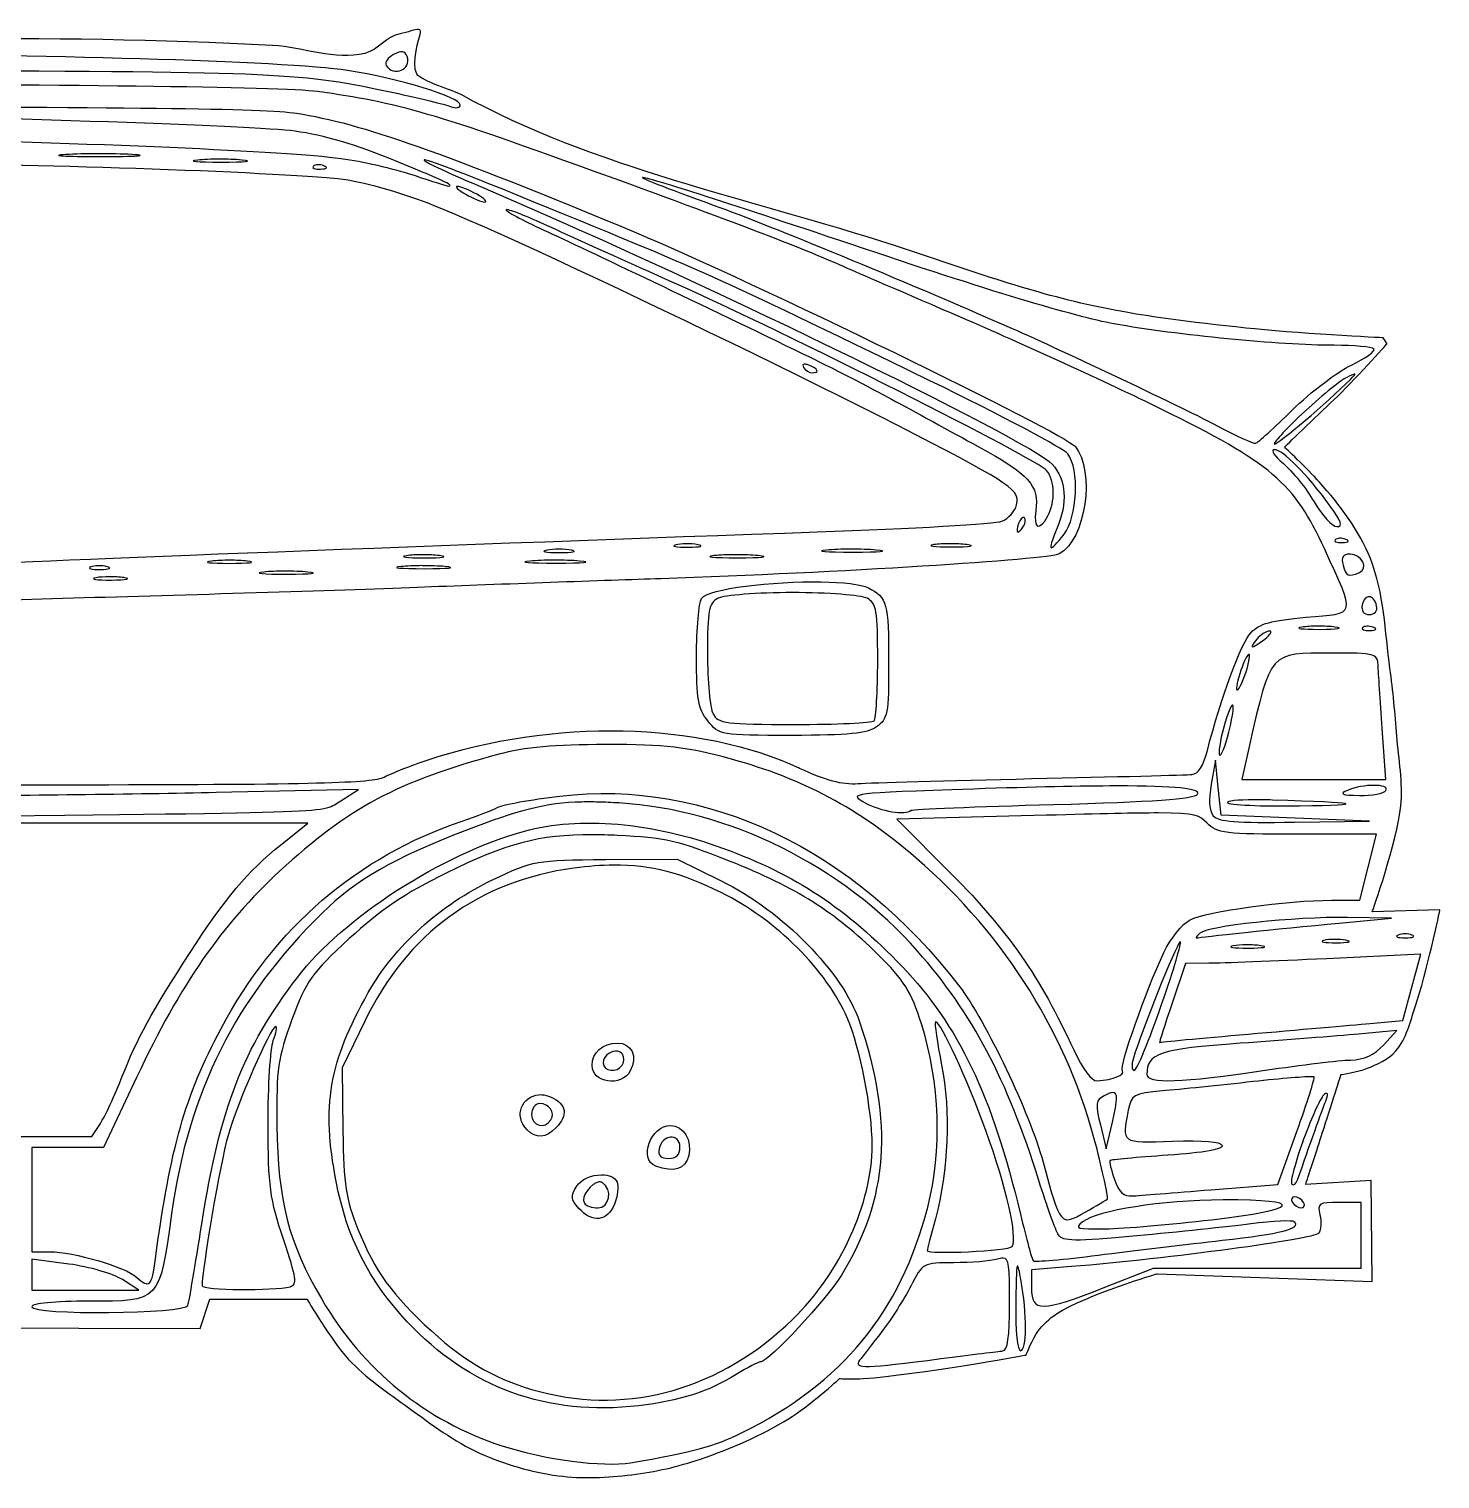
# Model space of a CAD drawing. Extents: x 63 to 304, y 74 to 149.
# Drawn here: x 231.2 to 303.7, y 74.2 to 148.7 of the extents above; entities that cross this region are included whole.
import ezdxf

# ---------------------------------------------------------------- set-up
doc = ezdxf.new("R2010")
doc.units = 0
doc.layers.add('Layer_1', color=7, linetype='CONTINUOUS')

msp = doc.modelspace()

# ---------------------------------------------------------------- linework, layer by layer
at = {"layer": 'Layer_1', "color": 1}
for points in [[(251.246662, 148.690018), (251.246662, 148.690018)], [(301.003755, 132.543819), (300.802023, 132.845885)], [(303.725111, 103.464457), (300.248049, 103.364136)], [(289.211071, 84.767235), (300.248049, 84.364298), (300.197333, 89.55509), (296.821137, 89.353346)], [(129.553764, 83.860486), (134.089713, 83.759614), (133.988841, 82.247631), (240.023921, 81.945013), (240.52773, 83.456996), (245.516781, 83.456996)]]:
    msp.add_lwpolyline(points, dxfattribs=at)
at = {"layer": 'Layer_1', "color": 7}
for points in [[(250.42425, 147.541286), (250.42425, 147.541286)], [(234.788475, 142.306944), (234.788475, 142.306394)], [(234.788475, 142.306944), (234.788475, 142.306944)], [(241.002326, 142.024722), (241.002326, 142.025826), (241.002326, 142.025826)], [(246.07461, 141.739192), (246.07461, 141.739192)], [(251.534396, 141.988341), (251.534396, 141.988341)], [(262.761549, 141.084349), (262.761549, 141.084349)], [(253.248126, 140.624635), (253.248126, 140.624635)], [(255.814031, 139.429601), (255.814031, 139.429048)], [(255.814031, 139.429601), (255.814031, 139.429601)], [(271.051277, 131.48714), (271.051277, 131.48714)], [(299.35617, 130.992148), (299.35617, 130.992148)], [(295.222066, 127.099465), (295.222066, 127.099465)], [(282.349544, 123.620746), (282.349544, 123.620746)], [(264.99728, 122.266963), (264.99728, 122.266963)], [(278.541189, 122.269717), (278.541189, 122.269717)], [(298.567952, 122.548632), (298.567952, 122.548632)], [(251.447856, 121.703068), (251.447856, 121.703068)], [(258.469237, 121.984187), (258.469237, 121.984187)], [(267.531215, 121.703068), (267.531215, 121.704172), (267.531215, 121.704172)], [(273.456228, 121.986944), (273.456228, 121.988048), (273.456228, 121.988048)], [(299.105387, 121.735039), (299.105387, 121.735039)], [(234.796194, 121.134766), (234.796194, 121.134766)], [(241.535904, 121.42195), (241.535904, 121.42195)], [(244.388992, 120.858056), (244.388992, 120.859159), (244.388992, 120.859159)], [(251.444548, 121.140828), (251.444548, 121.141932), (251.444548, 121.141932)], [(258.216228, 121.42195), (258.216228, 121.42305), (258.216228, 121.42305)], [(235.362843, 120.572526), (235.362843, 120.572526)], [(271.929363, 120.309596), (271.929363, 120.309596)], [(270.463681, 119.757279), (270.463681, 119.757279)], [(300.094266, 119.547816), (300.094266, 119.547816)], [(294.964087, 117.782827), (294.964087, 117.782827)], [(297.450069, 118.033629), (297.450069, 118.033629)], [(299.979063, 118.030322), (299.979063, 118.030322)], [(293.893646, 116.575664), (293.893646, 116.575664)], [(298.141288, 116.653938), (298.141288, 116.653938)], [(293.05745, 113.987158), (293.05745, 113.987158)], [(293.941031, 111.926716), (293.540304, 110.162827), (297.241733, 110.162827), (300.94367, 110.162827), (300.758476, 112.773382)], [(260.868126, 111.952621), (260.868126, 111.952621)], [(219.802035, 111.219506), (219.804793, 109.87454), (234.279705, 109.888871)], [(292.190379, 111.150051), (291.972644, 109.918637)], [(296.251189, 107.962924), (300.097003, 108.020802), (296.287003, 108.174591), (292.477003, 108.327829), (292.333691, 109.73894), (292.190379, 111.150051), (292.190379, 111.150051)], [(270.810947, 110.741602), (270.809844, 110.741602)], [(248.168126, 109.650195), (240.855153, 109.483176)], [(247.252004, 109.064805), (248.168126, 109.650195), (248.168126, 109.650195)], [(287.117011, 109.823277), (287.117011, 109.823277)], [(300.334578, 109.855247), (300.334578, 109.855247)], [(259.64112, 108.99921), (259.64112, 108.99921)], [(294.175304, 109.112209), (294.175304, 109.112209)], [(283.487238, 108.316806), (275.818185, 108.113408), (278.669623, 105.258112)], [(289.260686, 108.434766), (289.260686, 108.435869), (289.260686, 108.435869)], [(244.154175, 106.784426), (245.560878, 107.904496), (232.711498, 107.904496), (219.862117, 107.904496), (219.862117, 107.904496)], [(260.195091, 107.315797), (260.195091, 107.315797)], [(298.15729, 103.953385), (299.604215, 103.953385), (300.030879, 105.646718), (300.457514, 107.340051), (296.396703, 107.340051)], [(260.868126, 106.044146), (264.537015, 106.069501), (264.537015, 106.069501)], [(264.537015, 106.069501), (266.794793, 104.951085)], [(261.274371, 105.758063), (261.274371, 105.758063)], [(298.544781, 102.777644), (301.225892, 103.028447), (298.968115, 103.065378), (298.968115, 103.065378)], [(301.931448, 102.22312), (301.931448, 102.22312)], [(290.389575, 101.824041), (290.389011, 101.824041), (290.389011, 101.824041)], [(293.782846, 101.663086), (293.782846, 101.663086)], [(298.299502, 101.943655), (298.299502, 101.943655)], [(291.843669, 100.711687), (290.645889, 100.707279), (289.957973, 98.661168)], [(302.733467, 101.184632), (297.887203, 100.949812)], [(300.111905, 97.621577), (301.820676, 97.777019), (302.277057, 99.480826), (302.733467, 101.184632), (302.733467, 101.184632)], [(248.483972, 97.743945), (247.321459, 95.345057), (247.364453, 92.099501)], [(277.823506, 97.706464), (277.823506, 97.706464)], [(243.909435, 97.461723), (243.909435, 97.461723)], [(301.508115, 97.253364), (299.532559, 97.074218)], [(300.824064, 96.510877), (301.508115, 97.253364), (301.508115, 97.253364)], [(261.34713, 96.196685), (261.34713, 96.196685)], [(261.459029, 96.615057), (261.459029, 96.615057)], [(236.759623, 94.851718), (235.059674, 91.253385), (233.218064, 91.253385), (231.375904, 91.253385), (231.375904, 88.572274), (231.375904, 85.891162), (232.312419, 85.891162)], [(297.183849, 94.886996), (297.183849, 94.886996)], [(257.576819, 93.962608), (257.576819, 93.962608)], [(286.894309, 94.068441), (286.893209, 94.068441), (286.893209, 94.068441)], [(297.896009, 94.029856), (297.896009, 94.029856)], [(257.464921, 93.510612), (257.464921, 93.510612)], [(218.853946, 92.59394), (218.773468, 91.817829), (226.620569, 91.817829), (234.467117, 91.817829), (234.900924, 92.479841)], [(264.200222, 92.381723), (264.200222, 92.381723)], [(286.275283, 92.418655), (286.579575, 91.185036), (286.894309, 92.559216)], [(264.193056, 91.773732), (264.193056, 91.773182)], [(264.193056, 91.773732), (264.193056, 91.773732)], [(291.957771, 89.077186), (295.389621, 89.350592), (296.366929, 92.065877)], [(260.53078, 89.479576), (260.53078, 89.479576)], [(260.642678, 89.845581), (260.642678, 89.845581)], [(296.253391, 88.712834), (296.253391, 88.712834)], [(286.507354, 84.066641), (289.003807, 85.043945), (294.339021, 85.043945), (299.67367, 85.043945), (299.67367, 86.737279), (299.67367, 88.430612), (298.539278, 88.430612), (298.539278, 88.430612)], [(292.59167, 88.554084), (292.59167, 88.554084)], [(231.375904, 85.511926), (231.375904, 84.713768), (231.375904, 83.915057), (234.12757, 83.920018), (236.879237, 83.92498), (236.03257, 84.46517)], [(233.280904, 85.25892), (231.375904, 85.511926), (231.375904, 85.511926)], [(281.266397, 85.561535), (281.266397, 85.561535)], [(282.028728, 85.161353), (282.028728, 85.161353)], [(284.786448, 85.128832), (282.740337, 84.962917), (282.740337, 84.015378)]]:
    msp.add_lwpolyline(points, dxfattribs=at)
at = {"layer": 'Layer_1', "color": 1}
for points in [[(243.752892, 147.864298), (232.127473, 148.490126), (220.435091, 148.129226), (208.77773, 147.96517)], [(250.304636, 148.468979), (249.57033, 148.337435), (249.21541, 147.637832), (248.490587, 147.461358)], [(251.246662, 148.690018), (251.068041, 148.713284), (250.690775, 148.53816), (250.304636, 148.468979)], [(251.161225, 146.403025), (250.85097, 146.931824), (251.31281, 148.368107), (251.31281, 148.368107)], [(251.31281, 148.368107), (251.389839, 148.590518), (251.353836, 148.676057), (251.246662, 148.690018)], [(248.490587, 147.461358), (246.939381, 147.083688), (245.3471, 147.778474), (243.752892, 147.864298)], [(253.429476, 145.344691), (253.052924, 145.552858), (251.37896, 146.031931), (251.161225, 146.403025)], [(275.704636, 137.58358), (268.231448, 140.02833), (260.310901, 141.540562), (253.429476, 145.344691)], [(285.582399, 134.559614), (282.223531, 135.31803), (278.977378, 136.512942), (275.704636, 137.58358)], [(293.746467, 133.350247), (291.011706, 133.650052), (288.265966, 133.953683), (285.582399, 134.559614)], [(300.802023, 132.845885), (300.802023, 132.845885), (296.090266, 133.093284), (293.746467, 133.350247)], [(298.282399, 129.670885), (299.245821, 130.571794), (301.003755, 132.543819), (301.003755, 132.543819)], [(295.733594, 127.233964), (295.733594, 127.233964), (297.358629, 128.807059), (298.282399, 129.670885)], [(297.526693, 125.437551), (296.897817, 126.139015), (295.733594, 127.233964), (295.733594, 127.233964)], [(300.147183, 121.506836), (299.559624, 122.967929), (298.577942, 124.264974), (297.526693, 125.437551)], [(301.154801, 115.862392), (300.890161, 117.755228), (300.860302, 119.733606), (300.147183, 121.506836)], [(301.507578, 112.384774), (301.415997, 113.546259), (301.316119, 114.708526), (301.154801, 115.862392)], [(301.709311, 108.806836), (301.832162, 109.995105), (301.601474, 111.193852), (301.507578, 112.384774)], [(300.248049, 103.364136), (300.248049, 103.364136), (301.516101, 106.938243), (301.709311, 108.806836)], [(302.465582, 98.525568), (303.016056, 100.132937), (303.725111, 103.464457), (303.725111, 103.464457)], [(301.457399, 96.207708), (302.013179, 96.841071), (302.192588, 97.728404), (302.465582, 98.525568)], [(299.945422, 95.300409), (300.490421, 95.520373), (301.069795, 95.765946), (301.457399, 96.207708)], [(297.627023, 91.822791), (297.967326, 92.879741), (298.635177, 94.997791), (298.635177, 94.997791)], [(298.635177, 94.997791), (298.635177, 94.997791), (299.529737, 95.132656), (299.945422, 95.300409)], [(296.821137, 89.353346), (296.821137, 89.353346), (297.361621, 90.998532), (297.627023, 91.822791)], [(284.020271, 82.701281), (285.589568, 83.704073), (289.211071, 84.767235), (289.211071, 84.767235)], [(245.516781, 83.456996), (245.516781, 83.456996), (246.787619, 81.295264), (247.633447, 80.382868)], [(283.062804, 81.793979), (283.324678, 82.147152), (283.64977, 82.464525), (284.020271, 82.701281)], [(282.457578, 80.584614), (282.457578, 80.584614), (282.794326, 81.431888), (283.062804, 81.793979)], [(274.091781, 79.375247), (276.902141, 79.577346), (282.457578, 80.584614), (282.457578, 80.584614)], [(247.633447, 80.382868), (248.543103, 79.401637), (249.672099, 78.644624), (250.758285, 77.863264)], [(270.261935, 77.308742), (271.211711, 77.887891), (272.882413, 79.375247), (272.882413, 79.375247)], [(272.882413, 79.375247), (272.882413, 79.375247), (273.689645, 79.346319), (274.091781, 79.375247)], [(250.758285, 77.863264), (251.923442, 77.02512), (253.078866, 76.135657), (254.386935, 75.544853)], [(265.725986, 75.242235), (267.299835, 75.77445), (268.843446, 76.443788), (270.261935, 77.308742)], [(254.386935, 75.544853), (255.661329, 74.969261), (257.032579, 74.571517), (258.418524, 74.385645)], [(262.198208, 74.436358), (263.395928, 74.579586), (264.583299, 74.855816), (265.725986, 75.242235)], [(258.418524, 74.385645), (259.667378, 74.218175), (260.947092, 74.286752), (262.198208, 74.436358)]]:
    msp.add_open_spline(points, degree=3, dxfattribs=at)
at = {"layer": 'Layer_1', "color": 7}
for points in [[(250.42425, 147.541286), (250.315865, 147.556777), (250.170419, 147.508376), (249.966189, 147.399072)], [(250.660171, 147.299853), (250.603924, 147.44644), (250.532634, 147.525764), (250.42425, 147.541286)], [(247.603681, 146.580517), (244.426088, 147.072148), (231.113587, 147.407397), (221.328352, 147.41671)], [(249.966189, 147.399072), (249.666921, 147.23891), (249.496927, 146.987572), (249.588056, 146.840139)], [(249.588056, 146.840139), (249.964259, 146.231442), (250.913917, 146.638635), (250.660171, 147.299853)], [(225.506562, 146.585478), (244.262853, 146.518394), (245.187952, 146.475454), (249.963435, 145.44777)], [(253.389237, 144.810563), (253.389237, 145.207424), (250.227727, 146.174512), (247.603681, 146.580517)], [(246.048152, 145.500134), (244.304159, 145.738922), (231.967817, 145.862459), (219.021516, 145.866692)], [(261.007583, 141.133408), (252.019567, 144.401033), (250.202801, 144.931202), (246.048152, 145.500134)], [(249.963435, 145.44777), (251.304188, 145.159226), (252.623709, 144.83596), (252.895348, 144.729534)], [(218.392028, 144.708037), (236.24391, 144.721556), (243.390002, 144.634651), (244.983203, 144.383925)], [(252.895348, 144.729534), (253.166987, 144.62308), (253.389237, 144.659687), (253.389237, 144.810563)], [(244.64586, 143.493711), (242.267997, 143.755303), (225.279875, 144.31447), (219.734237, 144.31447)], [(244.983203, 144.383925), (248.329625, 143.857211), (252.505246, 142.385659), (262.559805, 138.189918)], [(224.249793, 143.090221), (235.633706, 142.830915), (245.134192, 142.398523), (247.497295, 142.031888)], [(249.72586, 142.068819), (247.751574, 142.864178), (246.062644, 143.33784), (244.64586, 143.493711)], [(234.788475, 142.306394), (234.174642, 142.306338), (233.571999, 142.291891), (233.128769, 142.263951)], [(236.515436, 142.264501), (236.027332, 142.292554), (235.402309, 142.307001), (234.788475, 142.306944)], [(247.520448, 140.959223), (244.928494, 141.326281), (230.860303, 141.797988), (225.675785, 141.770612)], [(233.128769, 142.263951), (232.242334, 142.208127), (233.041015, 142.163076), (234.903681, 142.163076)], [(234.903681, 142.163076), (236.766348, 142.16364), (237.49167, 142.209242), (236.515436, 142.264501)], [(239.905407, 141.980075), (239.327416, 141.919425), (239.870793, 141.872034), (241.11257, 141.872034)], [(241.002326, 142.025826), (240.593104, 142.025374), (240.194389, 142.010414), (239.905407, 141.980075)], [(242.163185, 141.982279), (241.831277, 142.011715), (241.411548, 142.024722), (241.002326, 142.024722)], [(241.11257, 141.872034), (242.354348, 141.873079), (242.826972, 141.922673), (242.163185, 141.982279)], [(245.845855, 141.662575), (245.752072, 141.568792), (245.918781, 141.502162), (246.216271, 141.514298)], [(246.07461, 141.739192), (245.976566, 141.735128), (245.892746, 141.709452), (245.845855, 141.662575)], [(246.386598, 141.684072), (246.28473, 141.724824), (246.172654, 141.743143), (246.07461, 141.739192)], [(246.216271, 141.514298), (246.54506, 141.527845), (246.611727, 141.593986), (246.386598, 141.684072)], [(247.497295, 142.031888), (248.6029, 141.860353), (250.210198, 141.478007), (251.06917, 141.182464)], [(252.77463, 140.645581), (253.149139, 140.645581), (252.457122, 140.96852), (249.72586, 142.068819)], [(251.534396, 141.988341), (251.4775, 141.931473), (252.601992, 141.391497), (254.033056, 140.787796)], [(256.111688, 140.261937), (253.650964, 141.268539), (251.591264, 142.045237), (251.534396, 141.988341)], [(252.02112, 139.649534), (250.5703, 140.224873), (248.545113, 140.814105), (247.520448, 140.959223)], [(251.06917, 141.182464), (251.92817, 140.886924), (252.695439, 140.645581), (252.77463, 140.645581)], [(273.28425, 136.415005), (271.175457, 137.366941), (267.811478, 138.659843), (261.007583, 141.133408)], [(262.761549, 141.084349), (262.617463, 141.073907), (263.777543, 140.614909), (266.43595, 139.651741)], [(273.451269, 137.653585), (266.864236, 139.873066), (263.001692, 141.101847), (262.761549, 141.084349)], [(253.248126, 140.624635), (253.092904, 140.624635), (253.283404, 140.443524), (253.671459, 140.221698)], [(254.235904, 140.221698), (253.847848, 140.443524), (253.403348, 140.624635), (253.248126, 140.624635)], [(253.671459, 140.221698), (254.059515, 139.999871), (254.504015, 139.818207), (254.659237, 139.818207)], [(254.033056, 140.787796), (264.786144, 136.251582), (282.705765, 127.56376), (283.79867, 126.356981)], [(254.659237, 139.818207), (254.814459, 139.818207), (254.623959, 139.999871), (254.235904, 140.221698)], [(277.487267, 130.657009), (265.933484, 136.268236), (266.537567, 135.996995), (256.111688, 140.261937)], [(280.952755, 125.612286), (277.86468, 127.579742), (257.316286, 137.549632), (252.02112, 139.649534)], [(255.747336, 139.429048), (255.688211, 139.369923), (256.561903, 138.898262), (257.689268, 138.380638)], [(255.814031, 139.429048), (255.777289, 139.436386), (255.75473, 139.436386), (255.747336, 139.429048)], [(258.078974, 138.509622), (257.008472, 139.003906), (256.071226, 139.382273), (255.814031, 139.429601)], [(266.43595, 139.651741), (269.401315, 138.57735), (275.849441, 135.913787), (281.75257, 133.324342)], [(257.689268, 138.380638), (259.734702, 137.441459), (266.218862, 134.346994), (271.028126, 132.014653)], [(264.395904, 135.660941), (262.145181, 136.662887), (259.302411, 137.944726), (258.078974, 138.509622)], [(262.559805, 138.189918), (268.131013, 135.865084), (284.446624, 127.919289), (284.974972, 127.27365)], [(286.968731, 133.566325), (285.009855, 133.916901), (280.44276, 135.297848), (273.451269, 137.653585)], [(279.210916, 133.856813), (276.261694, 135.123793), (273.594694, 136.274854), (273.28425, 136.415005)], [(283.516448, 126.030658), (283.087611, 126.577975), (270.061345, 133.138834), (264.395904, 135.660941)], [(289.370922, 129.2018), (286.732144, 130.495027), (282.160139, 132.589861), (279.210916, 133.856813)], [(298.286266, 132.463341), (295.472454, 132.467772), (290.27821, 132.974053), (286.968731, 133.566325)], [(281.75257, 133.324342), (284.270151, 132.220003), (290.841074, 129.101987), (292.272505, 128.332536)], [(271.028126, 132.014653), (272.425126, 131.33715), (274.457126, 130.295363), (275.543681, 129.7001)], [(300.327974, 132.276479), (300.226685, 132.377768), (299.308164, 132.460519), (298.286266, 132.463341)], [(299.175943, 131.450759), (299.911075, 131.803706), (300.429292, 132.175161), (300.327974, 132.276479)], [(271.051277, 131.48714), (270.985863, 131.474022), (270.974704, 131.419472), (271.03033, 131.329493)], [(271.03033, 131.329493), (271.125157, 131.176049), (271.321945, 131.050576), (271.467995, 131.050576)], [(271.13451, 131.486036), (271.101213, 131.491004), (271.073081, 131.491512), (271.051277, 131.48714)], [(271.295464, 131.440285), (271.232669, 131.464303), (271.178906, 131.479545), (271.13451, 131.486036)], [(271.467995, 131.050576), (271.873971, 131.050576), (271.784385, 131.252664), (271.295464, 131.440285)], [(296.145892, 129.143925), (297.077226, 130.059595), (298.440811, 131.09784), (299.175943, 131.450759)], [(284.604019, 126.888351), (284.397235, 127.160781), (281.194905, 128.856346), (277.487267, 130.657009)], [(295.225368, 127.39161), (295.408361, 127.382579), (297.93075, 129.528975), (299.109226, 130.696698)], [(298.903627, 130.794262), (298.557594, 130.617167), (297.541594, 129.781541), (296.645849, 128.937217)], [(299.35617, 130.992148), (299.327496, 131.005722), (299.182378, 130.936897), (298.903627, 130.794262)], [(299.109226, 130.696698), (299.296791, 130.882541), (299.384816, 130.978601), (299.35617, 130.992148)], [(275.543681, 129.7001), (276.630237, 129.104865), (278.632017, 128.011472), (279.991989, 127.269792)], [(297.783571, 122.019465), (296.262591, 125.369527), (295.012347, 126.437039), (289.370922, 129.2018)], [(294.248061, 127.430195), (294.360583, 127.457289), (295.214559, 128.228227), (296.145892, 129.143925)], [(296.645849, 128.937217), (295.750076, 128.092893), (295.110588, 127.397255), (295.225368, 127.39161)], [(292.272505, 128.332536), (293.246539, 127.808986), (294.135539, 127.403102), (294.248061, 127.430195)], [(279.991989, 127.269792), (282.630185, 125.831023), (283.147132, 125.254316), (282.957535, 123.9625)], [(284.974972, 127.27365), (286.035846, 125.977205), (285.520451, 122.470637), (284.162483, 121.743858)], [(284.413294, 122.761952), (285.098529, 123.633087), (285.211841, 126.087546), (284.604019, 126.888351)], [(295.222066, 127.099465), (295.007775, 127.099465), (295.212386, 126.779744), (295.676811, 126.388951)], [(298.081767, 124.206687), (296.870695, 125.862936), (295.648306, 127.099465), (295.222066, 127.099465)], [(283.577097, 123.694059), (283.972491, 124.432832), (283.9452, 125.483432), (283.516448, 126.030658)], [(283.79867, 126.356981), (284.533774, 125.545281), (284.610793, 124.400052), (284.024674, 122.997323)], [(295.676811, 126.388951), (296.141236, 125.998158), (296.854919, 125.109158), (297.262674, 124.413395)], [(281.971953, 124.263465), (282.096074, 124.738191), (281.883806, 125.019112), (280.952755, 125.612286)], [(297.262674, 124.413395), (297.6704, 123.717633), (298.195955, 123.148354), (298.430143, 123.148354)], [(281.219546, 123.425064), (281.547262, 123.556241), (281.885706, 123.933688), (281.971953, 124.263465)], [(282.957535, 123.9625), (282.820742, 123.030461), (283.146426, 122.88933), (283.577097, 123.694059)], [(298.430143, 123.148354), (298.747868, 123.148354), (298.659166, 123.417029), (298.081767, 124.206687)], [(271.733681, 122.876055), (276.623181, 123.046997), (280.891857, 123.293859), (281.219546, 123.425064)], [(282.078337, 123.301592), (281.887498, 122.80426), (282.050309, 122.716811), (282.328603, 123.167096)], [(282.349544, 123.620746), (282.272723, 123.641094), (282.158767, 123.51117), (282.078337, 123.301592)], [(282.328603, 123.167096), (282.430937, 123.33262), (282.453825, 123.528586), (282.379854, 123.602557)], [(282.379854, 123.602557), (282.37071, 123.611588), (282.36055, 123.617924), (282.349544, 123.620746)], [(284.024674, 122.997323), (283.534962, 121.825282), (283.630776, 121.767119), (284.413294, 122.761952)], [(228.373985, 121.216895), (229.925643, 121.334413), (254.080063, 122.258891), (271.733681, 122.876055)], [(264.463152, 122.211842), (264.193319, 122.141201), (264.48057, 122.086366), (265.101459, 122.08947)], [(264.99728, 122.266963), (264.792669, 122.265947), (264.598068, 122.247145), (264.463152, 122.211842)], [(265.59204, 122.217904), (265.416512, 122.251714), (265.201891, 122.266963), (264.99728, 122.266963)], [(265.101459, 122.08947), (265.722348, 122.092603), (265.943125, 122.150396), (265.59204, 122.217904)], [(277.725942, 122.220658), (277.301847, 122.15623), (277.716793, 122.103736), (278.648126, 122.106559)], [(278.541189, 122.269717), (278.234272, 122.269209), (277.937976, 122.252834), (277.725942, 122.220658)], [(279.419275, 122.223416), (279.165642, 122.254771), (278.848106, 122.269717), (278.541189, 122.269717)], [(278.648126, 122.106559), (279.579459, 122.108139), (279.926513, 122.160593), (279.419275, 122.223416)], [(298.339182, 122.472014), (298.2454, 122.378231), (298.412109, 122.311602), (298.709599, 122.323737)], [(298.567952, 122.548632), (298.469908, 122.544568), (298.386088, 122.518891), (298.339182, 122.472014)], [(298.87992, 122.494064), (298.778038, 122.534814), (298.665996, 122.552583), (298.567952, 122.548632)], [(298.709599, 122.323737), (299.038388, 122.337284), (299.105049, 122.403976), (298.87992, 122.494064)], [(250.632609, 121.65401), (250.208513, 121.589578), (250.623459, 121.537088), (251.554793, 121.53991)], [(251.447856, 121.703068), (251.140939, 121.70256), (250.844642, 121.686211), (250.632609, 121.65401)], [(252.325942, 121.656767), (252.072309, 121.688122), (251.754772, 121.703068), (251.447856, 121.703068)], [(251.554793, 121.53991), (252.486126, 121.541491), (252.83318, 121.593973), (252.325942, 121.656767)], [(257.834237, 121.934028), (257.484987, 121.866746), (257.770737, 121.811659), (258.469237, 121.811659)], [(258.469237, 121.984187), (258.239051, 121.984187), (258.008862, 121.967669), (257.834237, 121.934028)], [(259.104237, 121.934028), (258.929612, 121.967556), (258.699426, 121.984187), (258.469237, 121.984187)], [(258.469237, 121.811659), (259.167737, 121.811659), (259.453487, 121.866746), (259.104237, 121.934028)], [(284.162483, 121.743858), (283.603796, 121.444872), (272.770154, 120.771825), (263.688694, 120.471654)], [(266.434296, 121.657868), (265.856305, 121.597218), (266.399681, 121.54928), (267.641459, 121.54928)], [(267.531215, 121.704172), (267.121992, 121.70372), (266.723277, 121.688178), (266.434296, 121.657868)], [(268.692074, 121.659522), (268.360166, 121.688957), (267.940437, 121.703068), (267.531215, 121.703068)], [(267.641459, 121.54928), (268.883237, 121.550324), (269.35586, 121.599916), (268.692074, 121.659522)], [(272.218751, 121.943398), (271.563741, 121.884216), (272.171126, 121.837014), (273.568126, 121.837014)], [(273.456228, 121.988048), (272.995853, 121.987625), (272.546256, 121.973003), (272.218751, 121.943398)], [(274.758751, 121.945051), (274.387756, 121.973669), (273.916603, 121.986944), (273.456228, 121.986944)], [(273.568126, 121.837014), (274.965126, 121.837889), (275.500741, 121.886716), (274.758751, 121.945051)], [(296.841542, 118.491137), (299.478655, 118.724563), (299.404825, 118.448507), (297.783571, 122.019465)], [(299.105387, 121.735039), (298.73641, 121.735039), (298.638197, 121.580607), (298.745441, 121.170594)], [(299.587141, 120.7875), (300.079731, 120.987878), (299.699917, 121.735039), (299.105387, 121.735039)], [(234.404281, 121.074684), (234.213188, 120.997355), (234.438015, 120.938401), (234.903681, 120.944046)], [(234.796194, 121.134766), (234.642736, 121.132875), (234.499813, 121.11332), (234.404281, 121.074684)], [(235.250947, 121.085157), (235.113646, 121.120915), (234.949653, 121.137588), (234.796194, 121.134766)], [(234.903681, 120.944046), (235.369348, 120.949803), (235.525521, 121.013614), (235.250947, 121.085157)], [(240.618681, 121.375095), (240.114209, 121.312498), (240.526959, 121.260993), (241.535904, 121.260993)], [(241.535904, 121.42195), (241.203412, 121.42195), (240.870918, 121.406394), (240.618681, 121.375095)], [(242.453126, 121.375095), (242.20089, 121.406422), (241.868398, 121.42195), (241.535904, 121.42195)], [(241.535904, 121.260993), (242.544848, 121.260993), (242.957598, 121.312498), (242.453126, 121.375095)], [(243.292074, 120.813408), (242.714083, 120.752758), (243.257459, 120.704267), (244.499237, 120.704267)], [(244.388992, 120.859159), (243.97977, 120.858707), (243.581055, 120.843719), (243.292074, 120.813408)], [(245.549852, 120.814509), (245.217944, 120.843944), (244.798215, 120.858056), (244.388992, 120.858056)], [(244.499237, 120.704267), (245.741015, 120.705311), (246.213638, 120.754903), (245.549852, 120.814509)], [(250.347629, 121.09563), (249.769638, 121.034981), (250.313015, 120.98704), (251.554793, 120.98704)], [(251.444548, 121.141932), (251.035326, 121.14148), (250.636611, 121.125941), (250.347629, 121.09563)], [(252.605407, 121.097284), (252.2735, 121.12672), (251.85377, 121.140828), (251.444548, 121.140828)], [(251.554793, 120.98704), (252.79657, 120.988084), (253.269194, 121.037679), (252.605407, 121.097284)], [(256.978751, 121.378403), (256.323741, 121.319221), (256.931126, 121.272569), (258.328126, 121.272569)], [(258.216228, 121.42305), (257.755853, 121.422599), (257.306256, 121.40798), (256.978751, 121.378403)], [(259.518751, 121.380057), (259.147756, 121.408702), (258.676603, 121.42195), (258.216228, 121.42195)], [(258.328126, 121.272569), (259.725126, 121.273416), (260.260741, 121.321721), (259.518751, 121.380057)], [(298.745441, 121.170594), (298.896261, 120.593845), (298.997212, 120.547498), (299.587141, 120.7875)], [(251.553139, 120.03454), (247.672583, 119.886599), (239.798583, 119.638731), (234.055361, 119.483876)], [(234.688157, 120.521263), (234.341052, 120.454263), (234.692015, 120.40048), (235.468126, 120.403302)], [(235.362843, 120.572526), (235.107076, 120.57182), (234.861723, 120.554763), (234.688157, 120.521263)], [(236.099268, 120.525121), (235.884779, 120.557576), (235.618604, 120.572526), (235.362843, 120.572526)], [(235.468126, 120.403302), (236.244237, 120.405419), (236.528274, 120.460238), (236.099268, 120.525121)], [(263.688694, 120.471654), (260.894697, 120.379282), (255.433694, 120.182452), (251.553139, 120.03454)], [(265.790477, 119.460175), (266.115997, 119.974607), (269.469065, 120.340048), (271.929363, 120.309596)], [(271.929363, 120.309596), (273.04768, 120.295767), (273.98196, 120.199809), (274.362977, 119.999262)], [(274.362977, 119.999262), (275.325157, 119.492814), (275.393644, 119.239443), (275.398159, 116.177135)], [(234.055361, 119.483876), (228.312139, 119.328992), (222.674019, 119.125237), (221.525685, 119.030777)], [(265.529201, 116.481407), (265.531571, 117.896272), (265.64914, 119.236765), (265.790477, 119.460175)], [(266.634939, 119.465134), (266.15708, 119.209412), (266.089237, 118.854557), (266.089237, 116.623619)], [(270.463681, 119.757279), (268.658221, 119.757279), (266.935167, 119.625831), (266.634939, 119.465134)], [(274.292421, 119.465134), (273.992193, 119.625831), (272.269142, 119.757279), (270.463681, 119.757279)], [(274.838126, 116.266433), (274.838126, 118.851024), (274.777871, 119.205348), (274.292421, 119.465134)], [(300.094266, 119.547816), (299.938761, 119.559444), (299.784442, 119.420291), (299.727151, 119.122829)], [(300.470186, 119.067158), (300.406375, 119.37368), (300.249742, 119.536245), (300.094266, 119.547816)], [(294.018219, 117.711168), (294.434469, 118.157954), (295.073956, 118.334673), (296.841542, 118.491137)], [(299.727151, 119.122829), (299.667659, 118.813909), (299.806315, 118.62894), (300.097003, 118.62894)], [(300.097003, 118.62894), (300.368134, 118.62894), (300.523441, 118.811493), (300.470186, 119.067158)], [(291.774214, 111.647798), (292.468452, 114.347367), (293.512477, 117.168313), (294.018219, 117.711168)], [(294.964087, 117.782827), (294.798197, 117.782827), (294.504685, 117.592327), (294.311448, 117.359493)], [(294.718243, 117.368313), (295.019572, 117.596207), (295.129977, 117.782827), (294.964087, 117.782827)], [(296.634842, 117.98457), (296.210747, 117.920167), (296.62567, 117.867095), (297.557003, 117.869918)], [(297.450069, 118.033629), (297.143153, 118.033121), (296.846876, 118.016744), (296.634842, 117.98457)], [(298.328176, 117.987325), (298.074543, 118.018683), (297.756986, 118.033629), (297.450069, 118.033629)], [(297.557003, 117.869918), (298.488337, 117.871498), (298.835414, 117.924502), (298.328176, 117.987325)], [(299.750293, 117.953151), (299.656511, 117.859368), (299.82322, 117.792738), (300.12071, 117.804874)], [(299.979063, 118.030322), (299.881019, 118.026286), (299.797199, 118.000056), (299.750293, 117.953151)], [(300.291031, 117.975751), (300.189149, 118.016504), (300.077107, 118.034273), (299.979063, 118.030322)], [(300.12071, 117.804874), (300.449499, 117.818421), (300.51616, 117.885666), (300.291031, 117.975751)], [(294.311448, 117.359493), (293.871971, 116.829932), (294.010317, 116.832853), (294.718243, 117.368313)], [(266.10963, 113.165296), (265.614105, 113.795244), (265.525532, 114.302143), (265.529201, 116.481407)], [(266.089237, 116.623619), (266.089237, 115.221877), (266.220682, 113.829876), (266.381379, 113.529648)], [(274.65016, 113.171358), (274.753651, 113.274849), (274.838126, 114.667926), (274.838126, 116.266433)], [(293.893646, 116.575664), (293.814144, 116.54064), (293.648367, 116.211727), (293.496221, 115.775298)], [(293.715592, 115.555916), (293.889469, 116.054687), (293.982123, 116.511989), (293.921755, 116.572356)], [(293.921755, 116.572356), (293.914135, 116.579976), (293.904935, 116.580744), (293.893646, 116.575664)], [(298.141288, 116.653938), (294.961349, 116.653938), (295.032977, 116.734174), (293.941031, 111.926716)], [(300.546809, 116.018938), (300.521522, 116.625151), (300.412133, 116.653938), (298.141288, 116.653938)], [(275.398159, 116.177135), (275.402138, 113.521762), (275.354265, 113.266549), (274.775286, 112.861024)], [(293.496221, 115.775298), (293.322344, 115.276555), (293.229126, 114.819225), (293.289493, 114.758858)], [(293.289493, 114.758858), (293.34986, 114.698491), (293.541715, 115.057173), (293.715592, 115.555916)], [(300.758476, 112.773382), (300.65665, 114.209216), (300.561485, 115.669688), (300.546809, 116.018938)], [(293.05745, 113.987158), (292.981052, 113.94632), (292.823234, 113.576615), (292.618115, 112.843938)], [(292.876658, 112.585417), (293.1192, 113.548613), (293.155663, 114.039651), (293.05745, 113.987158)], [(251.692046, 111.152258), (258.156543, 113.29943), (265.690223, 113.137867), (270.810947, 110.741602)], [(266.381379, 113.529648), (266.648559, 113.030425), (267.006696, 112.983945), (270.567861, 112.983945)], [(270.421238, 112.421705), (266.731352, 112.421705), (266.688779, 112.429035), (266.10963, 113.165296)], [(274.775286, 112.861024), (274.284474, 112.517249), (273.33744, 112.421705), (270.421238, 112.421705)], [(270.567861, 112.983945), (272.709645, 112.983945), (274.546698, 113.067867), (274.65016, 113.171358)], [(292.618115, 112.843938), (292.420079, 112.136548), (292.322967, 111.493191), (292.402045, 111.414084)], [(292.402045, 111.414084), (292.481152, 111.334977), (292.694512, 111.862081), (292.876658, 112.585417)], [(260.868126, 111.952621), (258.264682, 111.950024), (256.666514, 111.8047), (255.364793, 111.45322)], [(267.318447, 111.19911), (264.962089, 111.840432), (263.97618, 111.955725), (260.868126, 111.952621)], [(255.364793, 111.45322), (250.158159, 110.04733), (247.648648, 108.707003), (244.108424, 105.439463)], [(249.487735, 110.283542), (249.890974, 110.492753), (250.883112, 110.883583), (251.692046, 111.152258)], [(276.813681, 106.116906), (273.889605, 108.649455), (270.997524, 110.197786), (267.318447, 111.19911)], [(290.983229, 110.410322), (291.30231, 110.435609), (291.570421, 110.855431), (291.774214, 111.647798)], [(234.279705, 109.888871), (245.847034, 109.900385), (248.901813, 109.979588), (249.487735, 110.283542)], [(270.809844, 110.741602), (272.138631, 110.119782), (273.010898, 109.890008), (273.828298, 109.946199)], [(282.7387, 110.198655), (287.007311, 110.294018), (290.717574, 110.389155), (290.983229, 110.410322)], [(258.504515, 109.302379), (266.036882, 110.201737), (273.635396, 106.582601), (279.038936, 99.519961)], [(279.777015, 109.666731), (273.394333, 109.4556), (273.300669, 109.443183), (274.188795, 108.960075)], [(273.828298, 109.946199), (274.460589, 109.989689), (278.470083, 110.103292), (282.7387, 110.198655)], [(287.117011, 109.823277), (285.305455, 109.821471), (282.875888, 109.769206), (279.777015, 109.666731)], [(291.261585, 109.402701), (291.438623, 109.688056), (290.136168, 109.826381), (287.117011, 109.823277)], [(291.972644, 109.918637), (291.828203, 109.102478), (291.863989, 108.555616), (292.079578, 108.295859)], [(298.968115, 109.598382), (298.529315, 109.40983), (298.66704, 109.350972), (299.586576, 109.335453)], [(300.334578, 109.855247), (299.913982, 109.855247), (299.367149, 109.769861), (298.968115, 109.598382)], [(299.586576, 109.335453), (300.237099, 109.324556), (300.847743, 109.44316), (300.94367, 109.598382)], [(300.94367, 109.598382), (301.049645, 109.769861), (300.755202, 109.855247), (300.334578, 109.855247)], [(226.084237, 108.252312), (247.424724, 108.474562), (246.259147, 108.429974), (247.252004, 109.064805)], [(240.855153, 109.483176), (236.833006, 109.391172), (230.451256, 109.315607), (226.673486, 109.315607)], [(259.64112, 108.99921), (257.766532, 108.957834), (256.361449, 108.572482), (253.621297, 107.518647)], [(255.328962, 108.732423), (255.582708, 108.868228), (257.011729, 109.124156), (258.504515, 109.302379)], [(260.478967, 108.997006), (260.186768, 109.004169), (259.908917, 109.00512), (259.64112, 108.99921)], [(261.54667, 108.949601), (261.166136, 108.972207), (260.812909, 108.988822), (260.478967, 108.997006)], [(276.883133, 101.338971), (273.054083, 105.705909), (267.193965, 108.614152), (261.54667, 108.949601)], [(274.188795, 108.960075), (275.007239, 108.514869), (276.256992, 108.309919), (276.55516, 108.572019)], [(276.55516, 108.572019), (276.619846, 108.628859), (279.908073, 108.763419), (283.862622, 108.870777)], [(283.862622, 108.870777), (288.938275, 109.008586), (291.114237, 109.165211), (291.261585, 109.402701)], [(294.175304, 109.112209), (293.319183, 109.107073), (292.747316, 109.050702), (292.801672, 108.963382)], [(292.801672, 108.963382), (292.874118, 108.846966), (294.545297, 108.774485), (296.515208, 108.802425)], [(295.113467, 109.098979), (294.77751, 109.108857), (294.460687, 109.115032), (294.175304, 109.112209)], [(296.515208, 108.802425), (300.123561, 108.853677), (299.623096, 108.959363), (295.113467, 109.098979)], [(241.105405, 97.365813), (243.857608, 102.55207), (248.086801, 106.189321), (253.493416, 108.019702)], [(253.493416, 108.019702), (254.249208, 108.275564), (255.075216, 108.596618), (255.328962, 108.732423)], [(256.685502, 107.502109), (259.516674, 108.280817), (263.230642, 107.958042), (266.922673, 106.612999)], [(289.260686, 108.435869), (288.101176, 108.438268), (286.314597, 108.391961), (283.487238, 108.316806)], [(291.746104, 107.930404), (291.38359, 108.292918), (291.193175, 108.430815), (289.260686, 108.434766)], [(292.079578, 108.295859), (292.332477, 107.991115), (293.25986, 107.917797), (296.251189, 107.962924)], [(245.020685, 99.98188), (247.378398, 103.064198), (252.458381, 106.339466), (256.685502, 107.502109)], [(253.621297, 107.518647), (249.98794, 106.121309), (248.0259, 104.992327), (246.308324, 103.307911)], [(260.195091, 107.315797), (257.424812, 107.33163), (255.756946, 106.861126), (252.671004, 105.350165)], [(261.457375, 107.281073), (261.009285, 107.301703), (260.590843, 107.312978), (260.195091, 107.315797)], [(267.218126, 105.964218), (264.606554, 107.011742), (263.922755, 107.16824), (261.457375, 107.281073)], [(296.396703, 107.340051), (292.653703, 107.340051), (292.289918, 107.38659), (291.746104, 107.930404)], [(239.512393, 101.272274), (241.277072, 104.010789), (242.51136, 105.476411), (244.154175, 106.784426)], [(266.922673, 106.612999), (270.607338, 105.270609), (273.248679, 103.523645), (276.091588, 100.547978)], [(255.08257, 105.014475), (257.157129, 105.998669), (257.272248, 106.019028), (260.868126, 106.044146)], [(274.843638, 101.170851), (272.627008, 103.356211), (270.698349, 104.568234), (267.218126, 105.964218)], [(286.104426, 91.158025), (284.629673, 96.984813), (281.453076, 102.098711), (276.813681, 106.116906)], [(244.108424, 105.439463), (241.142466, 102.701963), (239.031794, 99.661039), (236.759623, 94.851718)], [(252.671004, 105.350165), (250.58637, 104.329508), (249.268736, 103.439091), (247.691876, 101.986098)], [(259.238182, 105.60207), (254.351646, 104.944436), (250.669219, 102.253518), (248.483972, 97.743945)], [(261.274371, 105.758063), (260.638007, 105.753999), (259.967896, 105.700284), (259.238182, 105.60207)], [(266.794793, 104.349159), (264.789736, 105.339195), (263.183466, 105.770199), (261.274371, 105.758063)], [(278.669623, 105.258112), (281.520575, 102.40287), (283.175326, 100.017629), (284.911021, 96.263933)], [(248.664769, 99.205216), (250.014045, 101.603456), (252.350179, 103.718172), (255.08257, 105.014475)], [(266.794793, 104.951085), (269.984327, 103.370443), (273.030907, 100.266256), (273.898854, 97.713076)], [(273.2848, 97.885057), (272.21213, 100.367681), (269.610552, 102.958848), (266.794793, 104.349159)], [(290.890604, 102.948521), (291.710008, 103.371742), (295.907866, 103.953385), (298.15729, 103.953385)], [(246.308324, 103.307911), (241.847576, 98.933128), (239.426978, 94.103536), (238.560443, 87.849632)], [(289.541779, 101.27062), (289.87689, 101.983485), (290.483865, 102.738435), (290.890604, 102.948521)], [(298.968115, 103.065378), (296.246448, 103.109518), (291.742492, 102.625794), (291.365753, 102.249028)], [(291.365753, 102.249028), (291.216543, 102.099619), (291.150954, 101.994429), (291.220804, 102.015314)], [(291.220804, 102.015314), (291.395274, 102.067184), (295.302048, 102.473945), (298.544781, 102.777644)], [(301.57867, 102.164141), (301.384642, 102.085853), (301.543392, 102.021926), (301.931448, 102.021926)], [(301.931448, 102.22312), (301.803545, 102.22312), (301.67567, 102.203285), (301.57867, 102.164141)], [(302.284226, 102.164141), (302.187198, 102.20337), (302.059323, 102.22312), (301.931448, 102.22312)], [(301.931448, 102.021926), (302.319503, 102.021926), (302.478253, 102.085853), (302.284226, 102.164141)], [(247.691876, 101.986098), (245.757299, 100.203498), (245.468648, 99.795989), (244.74122, 97.818909)], [(283.112419, 89.560051), (281.470568, 94.802611), (279.732054, 98.08986), (276.883133, 101.338971)], [(290.36917, 101.815772), (290.129677, 101.57498), (288.420595, 97.309097), (287.974684, 95.838945)], [(289.438712, 98.640772), (290.052461, 100.412619), (290.458973, 101.778575), (290.389575, 101.824041)], [(290.389011, 101.824041), (290.384495, 101.827145), (290.378201, 101.824803), (290.36917, 101.815772)], [(293.108165, 101.611824), (292.76106, 101.544824), (293.112003, 101.491041), (293.888115, 101.493863)], [(293.782846, 101.663086), (293.527096, 101.662381), (293.281732, 101.645323), (293.108165, 101.611824)], [(294.519276, 101.615682), (294.304787, 101.648137), (294.038624, 101.663086), (293.782846, 101.663086)], [(293.888115, 101.493863), (294.664226, 101.49598), (294.948282, 101.550799), (294.519276, 101.615682)], [(297.765368, 101.889084), (297.495564, 101.818444), (297.782781, 101.763058), (298.40367, 101.766162)], [(298.299502, 101.943655), (298.094891, 101.942639), (297.900299, 101.92439), (297.765368, 101.889084)], [(298.894257, 101.894596), (298.718743, 101.928406), (298.504113, 101.943655), (298.299502, 101.943655)], [(298.40367, 101.766162), (299.024559, 101.769295), (299.245341, 101.827089), (298.894257, 101.894596)], [(236.027058, 94.909046), (236.77554, 96.8189), (237.530939, 98.197462), (239.512393, 101.272274)], [(277.08543, 97.602834), (276.562134, 99.251859), (276.191475, 99.842008), (274.843638, 101.170851)], [(287.406373, 95.189064), (287.253042, 95.437137), (288.59117, 99.248272), (289.541779, 101.27062)], [(297.887203, 100.949812), (295.221897, 100.820752), (292.502375, 100.714509), (291.843669, 100.711687)], [(240.111012, 87.322119), (241.060774, 93.330066), (242.222, 96.323095), (245.020685, 99.98188)], [(276.091588, 100.547978), (279.003726, 97.499894), (280.71342, 93.919462), (282.170392, 87.819313)], [(247.013879, 89.50438), (246.266978, 93.408022), (246.641603, 95.609282), (248.664769, 99.205216)], [(279.038936, 99.519961), (280.393913, 97.748961), (282.6452, 93.01928), (283.330689, 90.504285)], [(288.015465, 95.203945), (288.143679, 95.203945), (288.784041, 96.750786), (289.438712, 98.640772)], [(289.957973, 98.661168), (289.579597, 97.535807), (289.293085, 96.631411), (289.321307, 96.650885)], [(244.74122, 97.818909), (244.014977, 95.844934), (243.938464, 95.30515), (243.972274, 92.381723)], [(273.898854, 97.713076), (275.655292, 92.546349), (275.371836, 88.573106), (272.969504, 84.681798)], [(274.55535, 91.368591), (274.554927, 93.171906), (273.924993, 96.403418), (273.2848, 97.885057)], [(277.404031, 88.184218), (278.155871, 91.084672), (278.037084, 94.603913), (277.08543, 97.602834)], [(277.80256, 97.698194), (277.746398, 97.642004), (277.889826, 96.645108), (278.121163, 95.48286)], [(277.823506, 97.706464), (277.815237, 97.706746), (277.808487, 97.704121), (277.80256, 97.698194)], [(280.393823, 92.118794), (279.439265, 94.752802), (278.079792, 97.69715), (277.823506, 97.706464)], [(293.888115, 97.076425), (296.37167, 97.290914), (299.172274, 97.536035), (300.111905, 97.621577)], [(237.731966, 85.538385), (238.515161, 91.320949), (239.232296, 93.836144), (241.105405, 97.365813)], [(243.909435, 97.461723), (243.655971, 97.461723), (241.914101, 93.476745), (241.442197, 91.817279)], [(243.786516, 96.737978), (243.9379, 97.136138), (243.993311, 97.461723), (243.909435, 97.461723)], [(289.321307, 96.650885), (289.349445, 96.670386), (291.404559, 96.861936), (293.888115, 97.076425)], [(299.532559, 97.074218), (298.446003, 96.975807), (295.715503, 96.7635), (293.464781, 96.602379)], [(243.517521, 92.43409), (243.514219, 94.403069), (243.63516, 96.339819), (243.786516, 96.737978)], [(260.16257, 95.46026), (260.16257, 96.118995), (260.719835, 96.615057), (261.459029, 96.615057)], [(261.34713, 96.196685), (261.055536, 96.16557), (260.727015, 95.911553), (260.727015, 95.597513)], [(261.468949, 96.195581), (261.429875, 96.200692), (261.388789, 96.20113), (261.34713, 96.196685)], [(261.459029, 96.615057), (262.205732, 96.615057), (262.525908, 95.928729), (262.127102, 95.183549)], [(261.722508, 96.038485), (261.664469, 96.13238), (261.573151, 96.182035), (261.468949, 96.195581)], [(284.911021, 96.263933), (285.384223, 95.240567), (285.825844, 94.653073), (286.106063, 94.673675)], [(293.464781, 96.602379), (289.303302, 96.304494), (288.667003, 96.093439), (288.667003, 95.009367)], [(299.130731, 95.744686), (299.839081, 95.76134), (300.343807, 95.98981), (300.824064, 96.510877)], [(262.127102, 95.183549), (261.678397, 94.345095), (260.16257, 94.558701), (260.16257, 95.46026)], [(260.727015, 95.597513), (260.727015, 95.146268), (261.453991, 95.064217), (261.714793, 95.486168)], [(261.714793, 95.486168), (261.810709, 95.64139), (261.814259, 95.890036), (261.722508, 96.038485)], [(278.121163, 95.48286), (278.593378, 93.110218), (278.470337, 90.080201), (277.800906, 87.583945)], [(287.974684, 95.838945), (287.868738, 95.489695), (287.88728, 95.203945), (288.015465, 95.203945)], [(294.734781, 95.215519), (296.597448, 95.493624), (298.575713, 95.731704), (299.130731, 95.744686)], [(234.900924, 92.479841), (235.139458, 92.843907), (235.6462, 93.937157), (236.027058, 94.909046)], [(286.106063, 94.673675), (286.961393, 94.736696), (287.543533, 94.967153), (287.406373, 95.189064)], [(288.667003, 95.009367), (288.667003, 94.514604), (290.443451, 94.574819), (294.734781, 95.215519)], [(294.123488, 94.632886), (292.44181, 94.448341), (290.348427, 94.233059), (289.471788, 94.154432)], [(297.183849, 94.886996), (296.860394, 94.898256), (295.594966, 94.794373), (294.123488, 94.632886)], [(296.366929, 92.065877), (296.904506, 93.559228), (297.307547, 94.823222), (297.262674, 94.874869)], [(297.262674, 94.874869), (297.257058, 94.88136), (297.230049, 94.884174), (297.183849, 94.886996)], [(256.832128, 92.156276), (256.097845, 92.89059), (256.589645, 93.896099), (257.428543, 93.960954)], [(257.428543, 93.960954), (257.476941, 93.964694), (257.526259, 93.965354), (257.576819, 93.962608)], [(257.576819, 93.962608), (257.728497, 93.954376), (257.889361, 93.915869), (258.05417, 93.84079)], [(286.474278, 93.908037), (286.031612, 93.683022), (286.007652, 93.50284), (286.275283, 92.418655)], [(286.893209, 94.068441), (286.79254, 94.057181), (286.654195, 93.999477), (286.474278, 93.908037)], [(286.894309, 92.559216), (287.160304, 93.716694), (287.196343, 94.102252), (286.894309, 94.068441)], [(289.471788, 94.154432), (287.967967, 94.019558), (287.868343, 93.963796), (287.707899, 93.161692)], [(297.786873, 93.989066), (297.627785, 93.89074), (297.146539, 92.848115), (296.717505, 91.671757)], [(297.896009, 94.029856), (297.869875, 94.031323), (297.833214, 94.017712), (297.786873, 93.989066)], [(297.854663, 93.627469), (297.961117, 93.887114), (297.974438, 94.02534), (297.896009, 94.029856)], [(257.464921, 93.510612), (257.241232, 93.510612), (257.058126, 93.256612), (257.058126, 92.946168)], [(258.045904, 92.663945), (258.282124, 93.046187), (257.963495, 93.510612), (257.464921, 93.510612)], [(258.05417, 93.84079), (258.854467, 93.476158), (258.946794, 92.900072), (258.30773, 92.261008)], [(287.707899, 93.161692), (287.366213, 91.453147), (287.325121, 91.481697), (289.986082, 91.575846)], [(296.409375, 89.589817), (297.010649, 91.334261), (297.670626, 93.17851), (297.854663, 93.627469)], [(244.307964, 86.535535), (243.615165, 88.582775), (243.522884, 89.27289), (243.517521, 92.43409)], [(243.972274, 92.381723), (244.017232, 88.493971), (244.563694, 86.372984), (246.271392, 83.454241)], [(257.058126, 92.946168), (257.058126, 92.361883), (257.738987, 92.167347), (258.045904, 92.663945)], [(263.431277, 90.295373), (262.530931, 90.640869), (263.172566, 92.381723), (264.200222, 92.381723)], [(264.200222, 92.381723), (264.858816, 92.381723), (265.321844, 91.608228), (265.127364, 90.833359)], [(241.442197, 91.817279), (241.078582, 90.538558), (240.124793, 84.985842), (240.124793, 84.14767)], [(247.364453, 92.099501), (247.401085, 89.330506), (247.513935, 88.590141), (248.132848, 87.056433)], [(258.30773, 92.261008), (257.777434, 91.730682), (257.292094, 91.696338), (256.832128, 92.156276)], [(264.193056, 91.773182), (263.941822, 91.751112), (263.672991, 91.546791), (263.602154, 91.178971)], [(264.678126, 91.273781), (264.678126, 91.635392), (264.444291, 91.795745), (264.193056, 91.773732)], [(281.750916, 86.170077), (282.033562, 86.627446), (281.438045, 89.23739), (280.393823, 92.118794)], [(289.986082, 91.575846), (291.561192, 91.631585), (292.470653, 91.553568), (292.535988, 91.357564)], [(296.717505, 91.671757), (296.288443, 90.495426), (296.013248, 89.457351), (296.105676, 89.364923)], [(263.602154, 91.178971), (263.536932, 90.840305), (263.688847, 90.68839), (264.092735, 90.68839)], [(264.092735, 90.68839), (264.496623, 90.68839), (264.678126, 90.869921), (264.678126, 91.273781)], [(270.463681, 82.420713), (272.913229, 84.797673), (274.55535, 88.390666), (274.55535, 91.368591)], [(286.642962, 88.598732), (286.693875, 88.634546), (286.451644, 89.786058), (286.104426, 91.158025)], [(292.535988, 91.357564), (292.601576, 91.160799), (291.611823, 90.982037), (289.741339, 90.853202)], [(265.127364, 90.833359), (264.949056, 90.122949), (264.364303, 89.937346), (263.431277, 90.295373)], [(283.330689, 90.504285), (284.231684, 87.198729), (284.227874, 87.203132), (285.49587, 87.929007)], [(286.766971, 90.575941), (286.724073, 90.533044), (286.829031, 90.096093), (287.000143, 89.605252)], [(289.741339, 90.853202), (288.148279, 90.743474), (286.809868, 90.618839), (286.766971, 90.575941)], [(250.651902, 82.317083), (248.687466, 84.417042), (247.561729, 86.64101), (247.013879, 89.50438)], [(259.364409, 89.25027), (259.59974, 89.627121), (260.158134, 89.839372), (260.642678, 89.845581)], [(260.53078, 89.479576), (260.139516, 89.451805), (259.561931, 88.718058), (259.765142, 88.389269)], [(260.461328, 88.14839), (261.069884, 88.14839), (261.234151, 89.104855), (260.684018, 89.444848)], [(260.684018, 89.444848), (260.638555, 89.472816), (260.586674, 89.483527), (260.53078, 89.479576)], [(260.642678, 89.845581), (261.019549, 89.850464), (261.351815, 89.731044), (261.452964, 89.467449)], [(261.452964, 89.467449), (261.532042, 89.26137), (261.467354, 88.75337), (261.309648, 88.33856)], [(284.125004, 86.759879), (283.98155, 86.980464), (283.52562, 88.240662), (283.112419, 89.560051)], [(287.000143, 89.605252), (287.229138, 88.94838), (287.471397, 88.725199), (287.918465, 88.758585)], [(296.105676, 89.364923), (296.198075, 89.272523), (296.33484, 89.373579), (296.409375, 89.589817)], [(259.481269, 88.121381), (259.067274, 88.578835), (259.049985, 88.746814), (259.364409, 89.25027)], [(287.918465, 88.758585), (288.252532, 88.783534), (290.070297, 88.926849), (291.957771, 89.077186)], [(296.253391, 88.712834), (296.098169, 88.712834), (296.049965, 88.585834), (296.145892, 88.430612)], [(296.710337, 88.430612), (296.614409, 88.585834), (296.408613, 88.712834), (296.253391, 88.712834)], [(261.309648, 88.33856), (260.97042, 87.446342), (260.177596, 87.351959), (259.481269, 88.121381)], [(259.765142, 88.389269), (259.84693, 88.25691), (260.160056, 88.14839), (260.461328, 88.14839)], [(267.870765, 76.599879), (273.021574, 79.153877), (276.001951, 82.775232), (277.404031, 88.184218)], [(292.59167, 88.554084), (289.390085, 88.534696), (286.165442, 88.029696), (285.364693, 87.422438)], [(285.49587, 87.929007), (286.075949, 88.26107), (286.592021, 88.562918), (286.642962, 88.598732)], [(291.989182, 87.538745), (296.575632, 88.069464), (296.878626, 88.580049), (292.59167, 88.554084)], [(296.145892, 88.430612), (296.24182, 88.27539), (296.44708, 88.14839), (296.602302, 88.14839)], [(296.602302, 88.14839), (296.757524, 88.14839), (296.806264, 88.27539), (296.710337, 88.430612)], [(298.539278, 88.430612), (297.506937, 88.430612), (297.418376, 88.373575), (297.554266, 87.795612)], [(238.560443, 87.849632), (237.931906, 83.313587), (237.967644, 83.351162), (234.332622, 83.351162)], [(239.401045, 83.139496), (239.458816, 83.333524), (239.778046, 85.215808), (240.111012, 87.322119)], [(277.800906, 87.583945), (277.571967, 86.730223), (277.384256, 85.999973), (277.381433, 85.961168)], [(282.170392, 87.819313), (282.469799, 86.565795), (282.767091, 85.487983), (282.830733, 85.424285)], [(285.364693, 87.422438), (284.919036, 87.08459), (285.063901, 87.041709), (286.550337, 87.071314)], [(286.550337, 87.071314), (287.48167, 87.089884), (289.929214, 87.30038), (291.989182, 87.538745)], [(294.002217, 87.324324), (292.852754, 87.17754), (290.218802, 86.900087), (288.148872, 86.708063)], [(292.537089, 86.482065), (295.561862, 86.817684), (296.60075, 87.08277), (296.25229, 87.431258)], [(296.25229, 87.431258), (296.164463, 87.519085), (295.151652, 87.471107), (294.002217, 87.324324)], [(297.554266, 87.795612), (297.636393, 87.446362), (297.607154, 87.017226), (297.489214, 86.841458)], [(244.654679, 84.099161), (245.031474, 84.200931), (244.98318, 84.54028), (244.307964, 86.535535)], [(248.132848, 87.056433), (249.006495, 84.891506), (249.893452, 83.66218), (251.909224, 81.822091)], [(288.148872, 86.708063), (284.934276, 86.409867), (284.347762, 86.41729), (284.125004, 86.759879)], [(297.489214, 86.841458), (297.292928, 86.548935), (289.750229, 85.53193), (284.786448, 85.128832)], [(286.159544, 85.719185), (287.926735, 85.945217), (290.796511, 86.288941), (292.537089, 86.482065)], [(232.312419, 85.891162), (233.504045, 85.891162), (236.177695, 85.111665), (236.760173, 84.594154)], [(277.381433, 85.961168), (277.370765, 85.736942), (281.608451, 85.939558), (281.750916, 86.170077)], [(282.830733, 85.424285), (282.89443, 85.360616), (284.392381, 85.493181), (286.159544, 85.719185)], [(236.03257, 84.46517), (235.566904, 84.762322), (234.328654, 85.11953), (233.280904, 85.25892)], [(236.760173, 84.594154), (237.436998, 83.992823), (237.535511, 84.087819), (237.731966, 85.538385)], [(278.747344, 85.330026), (277.157643, 85.326187), (277.151016, 85.322725), (276.537521, 84.126723)], [(280.976459, 85.50421), (280.627209, 85.410626), (279.62418, 85.332848), (278.747344, 85.330026)], [(281.266397, 85.561535), (281.188628, 85.559137), (281.093186, 85.535509), (280.976459, 85.50421)], [(281.611459, 83.242575), (281.611459, 85.179692), (281.603402, 85.571978), (281.266397, 85.561535)], [(282.028728, 85.161353), (281.968219, 85.199904), (281.94832, 84.634356), (281.928959, 83.280057)], [(282.190235, 84.479501), (282.115875, 84.897387), (282.065035, 85.138213), (282.028728, 85.161353)], [(272.969504, 84.681798), (272.200082, 83.435533), (269.234017, 80.246168), (268.844211, 80.246168)], [(282.175904, 80.810612), (282.505923, 80.810612), (282.51312, 82.664869), (282.190235, 84.479501)], [(240.124793, 84.14767), (240.124793, 83.915288), (243.827373, 83.87567), (244.654679, 84.099161)], [(246.271392, 83.454241), (248.398388, 79.818852), (251.614996, 77.202771), (255.527951, 75.926844)], [(276.537521, 84.126723), (276.199137, 83.467029), (275.530304, 82.419279), (275.050893, 81.79839)], [(282.740337, 84.015378), (282.740337, 82.777608), (283.231403, 82.784364), (286.507354, 84.066641)], [(234.332622, 83.351162), (232.54957, 83.351162), (231.375904, 83.239148), (231.375904, 83.06894)], [(231.375904, 83.06894), (231.375904, 82.62523), (239.26857, 82.694629), (239.401045, 83.139496)], [(281.258681, 80.795177), (281.512399, 80.806382), (281.611459, 81.493587), (281.611459, 83.242575)], [(281.928959, 83.280057), (281.907764, 81.798362), (282.00657, 80.810612), (282.175904, 80.810612)], [(262.561459, 77.980121), (257.868135, 77.43673), (253.847871, 78.900529), (250.651902, 82.317083)], [(257.528311, 78.693945), (262.101719, 77.502742), (266.785931, 78.852013), (270.463681, 82.420713)], [(251.909224, 81.822091), (253.729021, 80.160931), (255.340694, 79.263752), (257.528311, 78.693945)], [(275.050893, 81.79839), (274.571511, 81.177501), (274.057522, 80.510751), (273.909327, 80.316723)], [(278.083681, 80.404367), (279.635904, 80.6107), (281.064654, 80.786711), (281.258681, 80.795177)], [(268.844211, 80.246168), (268.719864, 80.246168), (268.144399, 79.948367), (267.565392, 79.584159)], [(273.909327, 80.316723), (273.57399, 79.877755), (274.225337, 79.891457), (278.083681, 80.404367)], [(267.565392, 79.584159), (266.184337, 78.715366), (264.64155, 78.220941), (262.561459, 77.980121)], [(262.138126, 75.054269), (265.317726, 75.588008), (266.44272, 75.891812), (267.870765, 76.599879)], [(255.527951, 75.926844), (257.711476, 75.214854), (260.725042, 74.817036), (262.138126, 75.054269)]]:
    msp.add_open_spline(points, degree=3, dxfattribs=at)

doc.saveas('drawing.dxf')
